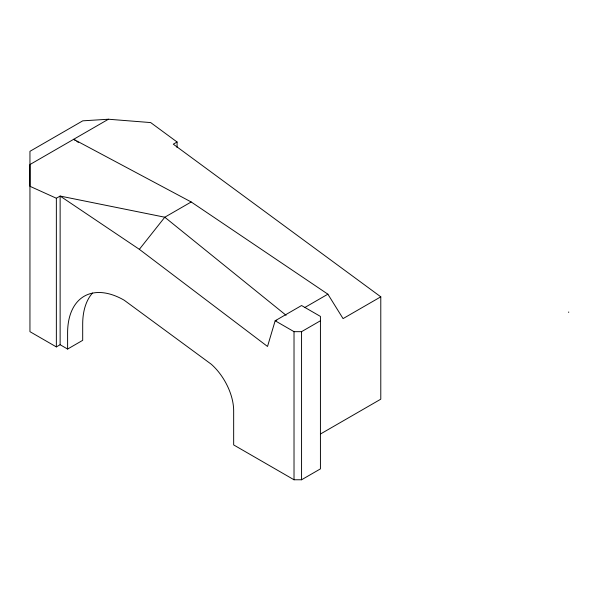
<?xml version="1.0" encoding="UTF-8"?>
<svg xmlns="http://www.w3.org/2000/svg" width="599" height="599" viewBox="0 0 599 599"><rect width="100%" height="100%" fill="white"/><g stroke="black" fill="none" stroke-linecap="round" stroke-linejoin="round"><path stroke-width="0.9" d="M108.434 119.231L82.767 120.833L29.95 151.322L29.95 331.666L56.358 346.911L60.132 344.732L67.605 349.052L67.605 332.879A80.026 46.205 60 0 1 124.188 300.211L211.29 364.244A42.679 24.641 60 0 1 233.662 410.817L233.662 444.922L294.019 479.769L301.567 479.769L320.428 468.882L320.428 316.414L301.567 305.527L275.158 320.772L267.521 346.462L139.35 249.334L60.132 196.06L56.358 198.239L29.95 186.289L29.95 164.545L108.434 119.231L150.671 122.578L177.072 142L177.072 147.601M139.35 249.334L164.792 217.22L191.201 201.975L327.885 294.184L343.062 318.608L380.784 296.827L173.306 144.179L177.072 142M568.653 312.461L568.75 311.959M67.605 349.052L82.692 340.337L82.692 324.171A80.026 46.205 60 0 1 92.516 293.046M304.846 307.482L327.885 294.184M276.753 320.323L275.158 320.772L294.019 331.666L301.567 331.666L320.428 320.772M320.532 433.968L380.784 399.181L380.784 296.827M191.201 201.975L73.684 139.29L75.242 140.331M76.799 141.364L78.357 142.397M286.09 315.291L164.792 217.22L60.132 196.06L60.132 344.732M301.567 331.666L301.567 479.769M294.019 331.666L294.019 479.769M56.358 198.239L56.358 346.911"/></g></svg>
